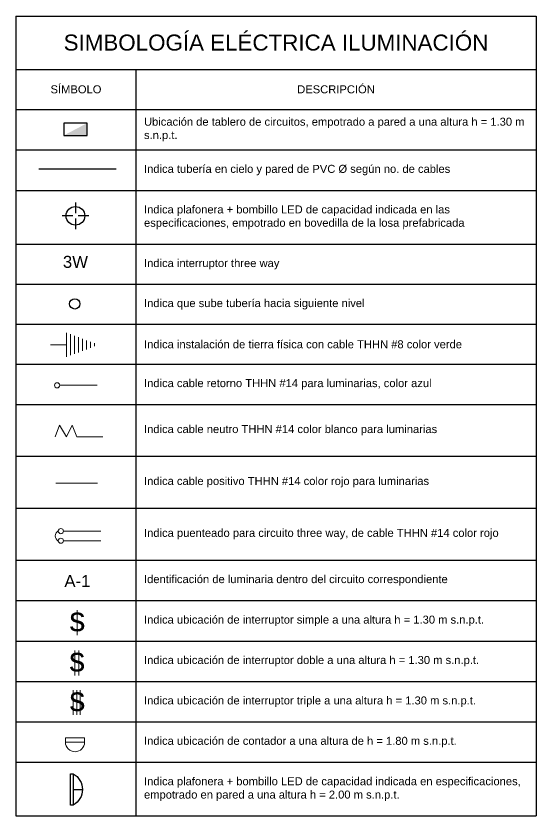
# Model space of a CAD drawing. Header units: metres. Extents: x 258817 to 259192, y 1878716 to 1878911.
# Drawn here: x 258817.95 to 258824.45, y 1878843.31 to 1878853.31 of the extents above; entities that cross this region are included whole.
import ezdxf

# ---------------------------------------------------------------- set-up
doc = ezdxf.new("R2010")
doc.units = ezdxf.units.M
doc.header["$MEASUREMENT"] = 0
for name, color, linetype, lineweight in [('0.1', 1, 'Continuous', 9), ('0.2', 2, 'Continuous', 20), ('0.3', 3, 'Continuous', 30)]:
    doc.layers.add(name, color=color, linetype=linetype, lineweight=lineweight)
doc.layers.add('Layer2', color=2, linetype='Continuous')
doc.styles.add('ROMANS', font='FRABK.TTF')
doc.styles.get("Standard").update_dxf_attribs({"font": 'arial.ttf'})

# ---------------------------------------------------------------- blocks, each defined once
blk = doc.blocks.new('*T941')
at = {"layer": '0.3', "color": 0, "linetype": 'ByBlock', "lineweight": -2, "transparency": 16777216}
for p, q in [((0, 0), (6.5, 0)), ((0, 0), (0, -9.9954)), ((6.5, 0), (6.5, -9.9954)), ((0, -0.6667), (6.5, -0.6667)), ((1.5, -0.6667), (1.5, -9.9954)), ((0, -1.1667), (6.5, -1.1667)), ((0, -1.6715), (6.5, -1.6715)), ((0, -2.1783), (6.5, -2.1783)), ((0, -2.852), (6.5, -2.852)), ((0, -3.352), (6.5, -3.352)), ((0, -3.852), (6.5, -3.852)), ((0, -4.352), (6.5, -4.352)), ((0, -4.852), (6.5, -4.852)), ((0, -5.5005), (6.5, -5.5005)), ((0, -6.1489), (6.5, -6.1489)), ((0, -6.7974), (6.5, -6.7974)), ((0, -7.3042), (6.5, -7.3042)), ((0, -7.8091), (6.5, -7.8091)), ((0, -8.314), (6.5, -8.314)), ((0, -8.8188), (6.5, -8.8188)), ((0, -9.3237), (6.5, -9.3237)), ((0, -9.9954), (6.5, -9.9954))]:
    blk.add_line(p, q, dxfattribs=at)
at = {"layer": '0.3', "color": 0, "transparency": 16777216}
for s, insert, char_height, width, attachment_point in [('{\\C2;SIMBOLOGÍA ELÉCTRICA ILUMINACIÓN}', (3.25, -0.3333), 0.2, 6.1, 5), ('\\A1;{\\C2;Ubicación de tablero de circuitos, empotrado a pared a una altura h = 1.30 m s.n.p.t.}', (1.6, -1.4191), 0.1, 4.8, 4), ('\\A1;{\\C2;Indica plafonera + bombillo LED de capacidad indicada en las especificaciones, empotrado en bovedilla de la losa prefabricada}', (1.6, -2.5151), 0.1, 4.8, 4)]:
    blk.add_mtext(s, dxfattribs=dict(at, insert=insert, char_height=char_height, width=width, attachment_point=attachment_point))
at = {"layer": '0.3', "color": 2, "transparency": 16777216, "char_height": 0.1}
for s, insert, width, attachment_point in [('SÍMBOLO', (0.75, -0.9167), 1.3, 5), ('DESCRIPCIÓN', (4, -0.9167), 4.8, 5), ('\\A1;Indica tubería en cielo y pared de PVC Ø según no. de cables', (1.6, -1.9249), 4.8, 4), ('Indica interruptor three way', (1.6, -3.102), 4.8, 4), ('Indica que sube tubería hacia siguiente nivel', (1.6, -3.602), 4.8, 4), ('Indica instalación de tierra física con cable THHN #8 color verde', (1.6, -4.102), 4.8, 4), ('Indica cable retorno THHN #14 para luminarias, color azul', (1.6, -4.602), 4.8, 4), ('Indica cable neutro THHN #14 color blanco para luminarias', (1.6, -5.1762), 4.8, 4), ('Indica cable positivo THHN #14 color rojo para luminarias', (1.6, -5.8247), 4.8, 4), ('Indica puenteado para circuito three way, de cable THHN #14 color rojo', (1.6, -6.4732), 4.8, 4), ('Identificación de luminaria dentro del circuito correspondiente', (1.6, -7.0508), 4.8, 4), ('Indica ubicación de interruptor simple a una altura h = 1.30 m s.n.p.t.', (1.6, -7.5567), 4.8, 4), ('Indica ubicación de interruptor doble a una altura h = 1.30 m s.n.p.t.', (1.6, -8.0615), 4.8, 4), ('Indica ubicación de interruptor triple a una altura h = 1.30 m s.n.p.t.', (1.6, -8.5664), 4.8, 4), ('Indica ubicación de contador a una altura de h = 1.80 m s.n.p.t.', (1.6, -9.0713), 4.8, 4), ('\\A1;Indica plafonera + bombillo LED de capacidad indicada en especificaciones, empotrado en pared a una altura h = 2.00 m s.n.p.t.', (1.6, -9.6596), 4.8, 4)]:
    blk.add_mtext(s, dxfattribs=dict(at, insert=insert, width=width, attachment_point=attachment_point))
blk = doc.blocks.new('3w')
at = {"layer": '0.1'}
for p, q in [((106.3638, -5.5826), (106.3638, -5.4591)), ((106.3816, -5.5826), (106.3816, -5.4591)), ((106.3993, -5.5826), (106.3993, -5.4591))]:
    blk.add_line(p, q, dxfattribs=at)
at = {"layer": '0.1', "style": 'ROMANS'}
blk.add_text('s', height=0.12, dxfattribs=at).set_placement((106.3447, -5.5628))
blk = doc.blocks.new('doble')
for p, q in [((106.2668, -5.5826), (106.2668, -5.4591)), ((106.2872, -5.5826), (106.2872, -5.4591))]:
    blk.add_line(p, q)
at = {"style": 'ROMANS'}
blk.add_text('s', height=0.12, dxfattribs=at).set_placement((106.2383, -5.5628))
blk = doc.blocks.new('cielo')
for p, q in [((248.3, 344.987), (248.3, 344.828)), ((248.259, 344.786), (248.099, 344.786)), ((248.3, 344.745), (248.3, 344.585)), ((248.501, 344.786), (248.342, 344.786))]:
    blk.add_line(p, q)
blk.add_circle((248.3, 344.786), 0.14)
blk = doc.blocks.new('TIERRA')
for p, q in [((221.409, 1693.104), (220.941, 1693.104)), ((221.292, 1693.417), (221.058, 1693.417)), ((221.644, 1692.479), (220.706, 1692.479)), ((221.527, 1692.792), (220.824, 1692.792)), ((221.878, 1691.854), (220.472, 1691.854)), ((221.761, 1692.167), (220.589, 1692.167)), ((222.113, 1691.229), (220.238, 1691.229)), ((221.995, 1691.542), (220.355, 1691.542)), ((221.175, 1689.979), (221.175, 1691.229))]:
    blk.add_line(p, q)
blk = doc.blocks.new('RETORNO')
at = {"layer": '0.1'}
blk.add_line((-1904.3111, 1003.599), (-1904.3111, 1003.9114), dxfattribs=at)
blk.add_circle((-1904.3111, 1003.9329), 0.0215, dxfattribs=at)
blk = doc.blocks.new('simple')
blk.add_line((106.1879, -5.5826), (106.1879, -5.4591))
at = {"style": 'ROMANS'}
blk.add_text('s', height=0.12, dxfattribs=at).set_placement((106.1483, -5.5628))
blk = doc.blocks.new('lampara pared')
blk.add_line((3.3347, 6.7244), (3.3347, 6.6344))
blk.add_lwpolyline([(3.1847, 6.7244), (3.4847, 6.7244), (3.4847, 6.7494), (3.1847, 6.7494)], close=True)
blk.add_arc((3.3347, 6.8044), 0.17, 208.07249, 331.92751)

msp = doc.modelspace()

# ---------------------------------------------------------------- hatches: boundary and pattern name
at = {"layer": 'Layer2'}
msp.add_hatch(color=1, dxfattribs=at).paths.add_polyline_path([(258818.54835, 1878851.81858), (258818.83822, 1878851.81858), (258818.83822, 1878851.97076)])

# ---------------------------------------------------------------- linework, layer by layer
at = {"color": 1}
msp.add_circle((258818.68383, 1878849.71328), 0.06466, dxfattribs=at)
at = {"layer": '0.1'}
msp.add_line((258818.96839, 1878847.47403), (258818.44751, 1878847.47403), dxfattribs=at)
msp.add_lwpolyline([(258819.03295, 1878848.05364), (258818.70795, 1878848.05364), (258818.65329, 1878848.19656), (258818.58264, 1878848.05364), (258818.495, 1878848.19656), (258818.44033, 1878848.05364)], dxfattribs=at)
msp.add_arc((258818.51053, 1878846.81374), 0.07113, 116.820466, 243.179534, dxfattribs=at)
at = {"layer": '0.2'}
msp.add_lwpolyline([(258818.56762, 1878844.2912), (258818.80717, 1878844.2912), (258818.80717, 1878844.23763), (258818.56762, 1878844.23763)], close=True, dxfattribs=at)
msp.add_arc((258818.68739, 1878844.23763), 0.11978, 180, 0, dxfattribs=at)
at = {"layer": '0.3'}
msp.add_line((258818.23561, 1878851.40056), (258819.20283, 1878851.40056), dxfattribs=at)
at = {"layer": 'Layer2', "color": 1}
msp.add_lwpolyline([(258818.54835, 1878851.97076), (258818.54835, 1878851.81858), (258818.83822, 1878851.81858), (258818.83822, 1878851.97076)], close=True, dxfattribs=at)

# ---------------------------------------------------------------- block references
msp.add_blockref('*T941', (258817.94926, 1878853.31))
at = {"color": 1, "xscale": 2.522036250000014, "yscale": 2.522036250000014, "zscale": 2.522036250000014}
msp.add_blockref('3w', (258550.40943, 1878858.65629), dxfattribs=at)
at = {"layer": '0.1', "color": 1, "xscale": 0.16, "yscale": 0.16, "zscale": 0.16, "rotation": 270}
msp.add_blockref('TIERRA', (258547.98212, 1878884.58949), dxfattribs=at)
at = {"layer": '0.1', "xscale": 2.522036250000014, "yscale": 2.522036250000014, "zscale": 2.522036250000014}
msp.add_blockref('simple', (258550.90501, 1878859.6532), dxfattribs=at)
at = {"layer": '0.1', "color": 1, "xscale": 2.522036250000014, "yscale": 2.522036250000014, "zscale": 2.522036250000014}
msp.add_blockref('doble', (258550.676, 1878859.151), dxfattribs=at)
at = {"layer": '0.3', "color": 1, "linetype": 'Continuous', "xscale": 0.8319906975340797, "yscale": 0.8319906975340797, "zscale": 0.8319906975340797}
msp.add_blockref('cielo', (258612.10907, 1878563.95461), dxfattribs=at)
at = {"layer": '0.3', "rotation": 90}
for name, p, xscale, yscale, zscale in [('RETORNO', (260324.36291, 1875992.22934), -1.5, 1.5, 1.5), ('RETORNO', (260324.40989, 1875990.40708), -1.5, 1.5, 1.5), ('RETORNO', (260324.40989, 1875990.28697), -1.5, 1.5, 1.5), ('lampara pared', (258827.39427, 1878847.97635), -1.29840414831106, 1.29840414831106, 1.29840414830971)]:
    msp.add_blockref(name, p, dxfattribs=dict(at, xscale=xscale, yscale=yscale, zscale=zscale))

# ---------------------------------------------------------------- texts
at = {"layer": '0.1', "char_height": 0.15, "width": 0.3951247, "attachment_point": 1}
for s, insert in [('{\\C1;3W}', (258818.53526, 1878850.31334)), ('{\\C1;A-1}', (258818.55393, 1878846.32517))]:
    msp.add_mtext(s, dxfattribs=dict(at, insert=insert))

doc.saveas('drawing.dxf')
